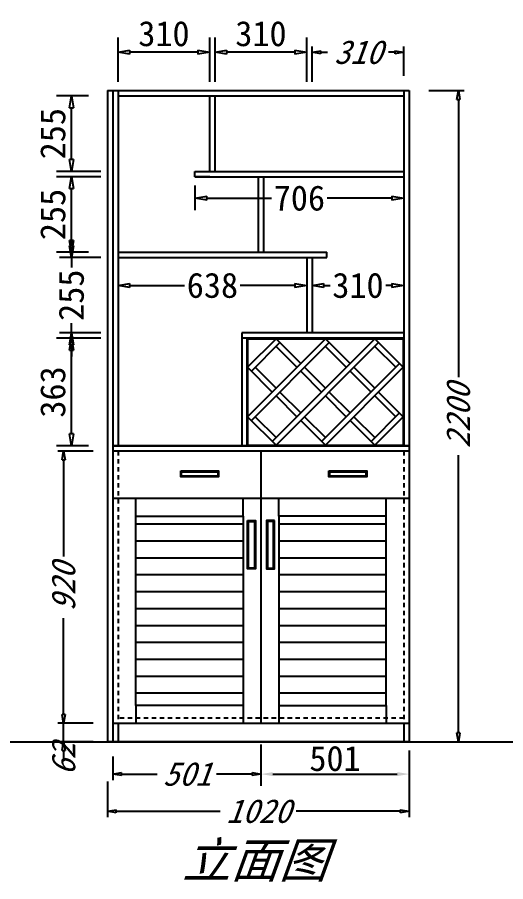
# Model space of a CAD drawing. Header units: millimetres. Extents: x 366509 to 398313, y -1245498 to -1202747.
# Drawn here: x 391402 to 393053, y -1237131 to -1234210 of the extents above; entities that cross this region are included whole.
import ezdxf

# ---------------------------------------------------------------- set-up
doc = ezdxf.new("R2010")
doc.units = ezdxf.units.MM
doc.header["$LTSCALE"] = 20
doc.linetypes.add('JIS_02_0.7', pattern=[1.35, 0.75, -0.6])
doc.layers.get('Defpoints').update_dxf_attribs({"color": 250})
doc.styles.get("Standard").update_dxf_attribs({"font": 'SimSun.ttf', "height": 85})
doc.styles.add('汉字', font='SimSun.ttf', dxfattribs={"oblique": 20, "height": 80})
doc.dimstyles.new('200', dxfattribs={"dimtxt": 90, "dimasz": 40, "dimexe": 50, "dimexo": 100, "dimgap": 20, "dimtad": 1, "dimdec": 0, "dimtxsty": 'Standard', "dimblk": 'CLOSEDBLANK', "dimcen": 100, "dimdle": 50, "dimclrd": 256, "dimclre": 256, "dimclrt": 256, "dimadec": 0, "dimazin": 0, "dimtfac": 1, "dimtdec": 0, "dimtmove": 2, "dimatfit": 3, "dimldrblk": 'CLOSEDBLANK', "dimfxl": 100, "dimfxlon": 1, "dimlwd": 25, "dimlwe": 25, "dimarcsym": 0})
doc.dimstyles.new('ISO-25', dxfattribs={"dimtxt": 2.5, "dimasz": 2.5, "dimexe": 1.25, "dimexo": 0.625, "dimtad": 1, "dimtxsty": 'Standard', "dimcen": 2.5, "dimadec": 0, "dimazin": 0, "dimtfac": 1, "dimtmove": 0, "dimatfit": 3, "dimfxl": 1, "dimarcsym": 0})
doc.dimstyles.get("Standard").update_dxf_attribs({"dimtxt": 0.18, "dimasz": 0.18, "dimexe": 0.18, "dimexo": 0.0625, "dimgap": 0.09, "dimtad": 0, "dimtih": 1, "dimtoh": 1, "dimdec": 4, "dimzin": 0, "dimdsep": 46, "dimtxsty": 'Standard', "dimcen": 0.09, "dimadec": 0, "dimazin": 0, "dimtfac": 1, "dimtdec": 4, "dimtofl": 0, "dimtmove": 0, "dimatfit": 3, "dimfxl": 1, "dimtolj": 1, "dimtzin": 0, "dimarcsym": 0})
doc.dimstyles.new('周文晶', dxfattribs={"dimtxt": 70, "dimasz": 40, "dimexe": 40, "dimexo": 30, "dimgap": 10, "dimtad": 0, "dimdec": 0, "dimtxsty": 'Standard', "dimblk": 'CLOSEDBLANK', "dimcen": 200, "dimclrd": 256, "dimclre": 256, "dimadec": 0, "dimazin": 0, "dimtfac": 1, "dimtdec": 0, "dimtmove": 0, "dimatfit": 3, "dimldrblk": 'CLOSEDBLANK', "dimfxl": 100, "dimfxlon": 1, "dimarcsym": 0})

# ---------------------------------------------------------------- blocks, each defined once
blk = doc.blocks.new('_ClosedBlank')
at = {"color": 0, "linetype": 'ByBlock', "lineweight": -2}
for p, q in [((-1, 0.167), (0, 0)), ((-1, 0.167), (-1, -0.167)), ((0, 0), (-1, -0.167))]:
    blk.add_line(p, q, dxfattribs=at)
blk = doc.blocks.new('*D1526')
at = {"lineweight": 25, "transparency": 16777216}
for p, q in [((391558.4, -1236566), (391558.4, -1236536)), ((391658.4, -1236596), (391538.4, -1236596)), ((391558.4, -1236658), (391558.4, -1236596)), ((391658.4, -1236658), (391538.4, -1236658)), ((391558.4, -1236688), (391558.4, -1236718))]:
    blk.add_line(p, q, dxfattribs=at)
at = {"layer": 'Defpoints', "color": 0, "transparency": 16777216}
for p in [(391558.4, -1236596), (391742.7, -1236596), (391724.7, -1236658)]:
    blk.add_point(p, dxfattribs=at)
at = {"lineweight": 25, "transparency": 16777216, "xscale": 30, "yscale": 30, "zscale": 30}
for p, rotation in [((391558.4, -1236596), 270), ((391558.4, -1236658), 90)]:
    blk.add_blockref('_ClosedBlank', p, dxfattribs=dict(at, rotation=rotation))
at = {"lineweight": -3, "transparency": 16777216, "insert": (391558.4, -1236718), "char_height": 80, "attachment_point": 5, "rotation": 90, "style": '汉字'}
blk.add_mtext('62', dxfattribs=at)
blk = doc.blocks.new('*D1527')
at = {"lineweight": 25, "transparency": 16777216}
for p, q in [((391658.4, -1235676), (391538.4, -1235676)), ((391558.4, -1235706), (391558.4, -1236031.9)), ((391558.4, -1236566), (391558.4, -1236240.2)), ((391658.4, -1236596), (391538.4, -1236596))]:
    blk.add_line(p, q, dxfattribs=at)
at = {"layer": 'Defpoints', "color": 0, "transparency": 16777216}
for p in [(391558.4, -1235676), (391742.7, -1235676), (391742.7, -1236596)]:
    blk.add_point(p, dxfattribs=at)
at = {"lineweight": 25, "transparency": 16777216, "xscale": 30, "yscale": 30, "zscale": 30}
for p, rotation in [((391558.4, -1235676), 90), ((391558.4, -1236596), 270)]:
    blk.add_blockref('_ClosedBlank', p, dxfattribs=dict(at, rotation=rotation))
at = {"lineweight": -3, "transparency": 16777216, "insert": (391558.4, -1236136), "char_height": 80, "attachment_point": 5, "rotation": 90, "style": '汉字'}
blk.add_mtext('920', dxfattribs=at)
blk = doc.blocks.new('*D1528')
at = {"lineweight": 25, "transparency": 16777216}
for p, q in [((391706.7, -1236793.1), (391706.7, -1236913.1)), ((392726.7, -1236793.1), (392726.7, -1236913.1)), ((391736.7, -1236893.1), (392088.1, -1236893.1)), ((392696.7, -1236893.1), (392345.3, -1236893.1))]:
    blk.add_line(p, q, dxfattribs=at)
at = {"layer": 'Defpoints', "color": 0, "transparency": 16777216}
for p in [(391706.7, -1236658), (392726.7, -1236658), (392726.7, -1236893.1)]:
    blk.add_point(p, dxfattribs=at)
at = {"lineweight": 25, "transparency": 16777216, "xscale": 30, "yscale": 30, "zscale": 30, "rotation": 180}
blk.add_blockref('_ClosedBlank', (391706.7, -1236893.1), dxfattribs=at)
at = {"lineweight": 25, "transparency": 16777216, "xscale": 30, "yscale": 30, "zscale": 30}
blk.add_blockref('_ClosedBlank', (392726.7, -1236893.1), dxfattribs=at)
at = {"lineweight": -3, "transparency": 16777216, "insert": (392216.7, -1236893.1), "char_height": 80, "attachment_point": 5, "style": '汉字'}
blk.add_mtext('1020', dxfattribs=at)
blk = doc.blocks.new('*D1529')
at = {"lineweight": 25, "transparency": 16777216}
for p, q in [((392793.1, -1234458), (392913.1, -1234458)), ((392893.1, -1234488), (392893.1, -1235425.9)), ((392893.1, -1236628), (392893.1, -1235690.2)), ((392793.1, -1236658), (392913.1, -1236658))]:
    blk.add_line(p, q, dxfattribs=at)
at = {"layer": 'Defpoints', "color": 0, "transparency": 16777216}
for p in [(392726.7, -1234458), (392708.7, -1236658), (392893.1, -1236658)]:
    blk.add_point(p, dxfattribs=at)
at = {"lineweight": 25, "transparency": 16777216, "xscale": 30, "yscale": 30, "zscale": 30}
for p, rotation in [((392893.1, -1234458), 90), ((392893.1, -1236658), 270)]:
    blk.add_blockref('_ClosedBlank', p, dxfattribs=dict(at, rotation=rotation))
at = {"lineweight": -3, "transparency": 16777216, "insert": (392893.1, -1235558), "char_height": 80, "attachment_point": 5, "rotation": 90, "style": '汉字'}
blk.add_mtext('2200', dxfattribs=at)
blk = doc.blocks.new('*D1530')
at = {"lineweight": 25, "transparency": 16777216}
for p, q in [((392225.7, -1236667.6), (392225.7, -1236787.6)), ((391724.7, -1236708), (391724.7, -1236787.6)), ((391754.7, -1236767.6), (391874.8, -1236767.6)), ((392195.7, -1236767.6), (392075.6, -1236767.6))]:
    blk.add_line(p, q, dxfattribs=at)
at = {"layer": 'Defpoints', "color": 0, "transparency": 16777216}
for p in [(392225.7, -1236596), (391724.7, -1236658), (391724.7, -1236767.6)]:
    blk.add_point(p, dxfattribs=at)
at = {"lineweight": 25, "transparency": 16777216, "xscale": 30, "yscale": 30, "zscale": 30, "rotation": 180}
blk.add_blockref('_ClosedBlank', (391724.7, -1236767.6), dxfattribs=at)
at = {"lineweight": 25, "transparency": 16777216, "xscale": 30, "yscale": 30, "zscale": 30}
blk.add_blockref('_ClosedBlank', (392225.7, -1236767.6), dxfattribs=at)
at = {"lineweight": -3, "transparency": 16777216, "insert": (391975.2, -1236767.6), "char_height": 80, "attachment_point": 5, "style": '汉字'}
blk.add_mtext('501', dxfattribs=at)
blk = doc.blocks.new('*D1531')
at = {"color": 0, "lineweight": -2, "transparency": 16777216}
for p, q in [((392225.7, -1236667.6), (392225.7, -1236807.6)), ((392726.7, -1236688), (392726.7, -1236807.6)), ((392265.7, -1236767.6), (392686.7, -1236767.6))]:
    blk.add_line(p, q, dxfattribs=at)
at = {"color": 0, "transparency": 16777216}
for points in [[(392265.7, -1236760.9), (392265.7, -1236774.2), (392225.7, -1236767.6)], [(392686.7, -1236760.9), (392686.7, -1236774.2), (392726.7, -1236767.6)]]:
    blk.add_solid(points, dxfattribs=at)
at = {"layer": 'Defpoints', "color": 0, "transparency": 16777216}
for p in [(392225.7, -1236596), (392726.7, -1236658), (392726.7, -1236767.6)]:
    blk.add_point(p, dxfattribs=at)
at = {"color": 0, "lineweight": -3, "transparency": 16777216, "insert": (392476.2, -1236715.1), "char_height": 85, "attachment_point": 5}
blk.add_mtext('501', dxfattribs=at)
blk = doc.blocks.new('*D1537')
at = {"lineweight": 25, "transparency": 16777216}
for p, q in [((392398.7, -1234428.4), (392398.7, -1234308.4)), ((392428.7, -1234328.4), (392450.5, -1234328.4)), ((392678.7, -1234328.4), (392657, -1234328.4)), ((392708.7, -1234408), (392708.7, -1234308.4))]:
    blk.add_line(p, q, dxfattribs=at)
at = {"layer": 'Defpoints', "color": 0, "transparency": 16777216}
for p in [(392708.7, -1234328.4), (392708.7, -1234458), (392398.7, -1234818)]:
    blk.add_point(p, dxfattribs=at)
at = {"lineweight": 25, "transparency": 16777216, "xscale": 30, "yscale": 30, "zscale": 30, "rotation": 180}
blk.add_blockref('_ClosedBlank', (392398.7, -1234328.4), dxfattribs=at)
at = {"lineweight": 25, "transparency": 16777216, "xscale": 30, "yscale": 30, "zscale": 30}
blk.add_blockref('_ClosedBlank', (392708.7, -1234328.4), dxfattribs=at)
at = {"lineweight": -3, "transparency": 16777216, "insert": (392553.7, -1234328.4), "char_height": 80, "attachment_point": 5, "style": '汉字'}
blk.add_mtext('310', dxfattribs=at)
blk = doc.blocks.new('*D1538')
at = {"lineweight": 25, "transparency": 16777216}
for p, q in [((392070.7, -1234428.4), (392070.7, -1234278.4)), ((392380.7, -1234428.4), (392380.7, -1234278.4)), ((392340.7, -1234328.4), (392110.7, -1234328.4))]:
    blk.add_line(p, q, dxfattribs=at)
at = {"layer": 'Defpoints', "color": 0, "transparency": 16777216}
for p in [(392070.7, -1234328.4), (392070.7, -1234731), (392380.7, -1234818)]:
    blk.add_point(p, dxfattribs=at)
at = {"lineweight": 25, "transparency": 16777216, "xscale": 40, "yscale": 40, "zscale": 40, "rotation": 180}
blk.add_blockref('_ClosedBlank', (392070.7, -1234328.4), dxfattribs=at)
at = {"lineweight": 25, "transparency": 16777216, "xscale": 40, "yscale": 40, "zscale": 40}
blk.add_blockref('_ClosedBlank', (392380.7, -1234328.4), dxfattribs=at)
at = {"lineweight": -3, "transparency": 16777216, "insert": (392225.7, -1234265.9), "char_height": 85, "attachment_point": 5}
blk.add_mtext('310', dxfattribs=at)
blk = doc.blocks.new('*D1539')
at = {"lineweight": 25, "transparency": 16777216}
for p, q in [((391742.7, -1234428.4), (391742.7, -1234278.4)), ((392052.7, -1234428.4), (392052.7, -1234278.4)), ((392012.7, -1234328.4), (391782.7, -1234328.4))]:
    blk.add_line(p, q, dxfattribs=at)
at = {"layer": 'Defpoints', "color": 0, "transparency": 16777216}
for p in [(391742.7, -1234328.4), (392052.7, -1234731), (391742.7, -1235538)]:
    blk.add_point(p, dxfattribs=at)
at = {"lineweight": 25, "transparency": 16777216, "xscale": 40, "yscale": 40, "zscale": 40, "rotation": 180}
blk.add_blockref('_ClosedBlank', (391742.7, -1234328.4), dxfattribs=at)
at = {"lineweight": 25, "transparency": 16777216, "xscale": 40, "yscale": 40, "zscale": 40}
blk.add_blockref('_ClosedBlank', (392052.7, -1234328.4), dxfattribs=at)
at = {"lineweight": -3, "transparency": 16777216, "insert": (391897.7, -1234265.9), "char_height": 85, "attachment_point": 5}
blk.add_mtext('310', dxfattribs=at)
blk = doc.blocks.new('*D1540')
at = {"lineweight": 25, "transparency": 16777216}
for p, q in [((391684.9, -1235294.8), (391534.9, -1235294.8)), ((391584.9, -1235618), (391584.9, -1235334.8)), ((391642.7, -1235658), (391534.9, -1235658))]:
    blk.add_line(p, q, dxfattribs=at)
at = {"layer": 'Defpoints', "color": 0, "transparency": 16777216}
for p in [(391584.9, -1235294.8), (392160.6, -1235294.8), (391742.7, -1235658)]:
    blk.add_point(p, dxfattribs=at)
at = {"lineweight": 25, "transparency": 16777216, "xscale": 40, "yscale": 40, "zscale": 40}
for p, rotation in [((391584.9, -1235294.8), 90), ((391584.9, -1235658), 270)]:
    blk.add_blockref('_ClosedBlank', p, dxfattribs=dict(at, rotation=rotation))
at = {"lineweight": -3, "transparency": 16777216, "insert": (391522.4, -1235476.4), "char_height": 85, "attachment_point": 5, "rotation": 90}
blk.add_mtext('363', dxfattribs=at)
blk = doc.blocks.new('*D1541')
at = {"lineweight": 25, "transparency": 16777216}
for p, q in [((391684.9, -1234749), (391534.9, -1234749)), ((391584.9, -1234964), (391584.9, -1234789)), ((391642.7, -1235004), (391534.9, -1235004))]:
    blk.add_line(p, q, dxfattribs=at)
at = {"layer": 'Defpoints', "color": 0, "transparency": 16777216}
for p in [(391584.9, -1234749), (392002.7, -1234749), (391742.7, -1235004)]:
    blk.add_point(p, dxfattribs=at)
at = {"lineweight": 25, "transparency": 16777216, "xscale": 40, "yscale": 40, "zscale": 40}
for p, rotation in [((391584.9, -1234749), 90), ((391584.9, -1235004), 270)]:
    blk.add_blockref('_ClosedBlank', p, dxfattribs=dict(at, rotation=rotation))
at = {"lineweight": -3, "transparency": 16777216, "insert": (391522.4, -1234876.5), "char_height": 85, "attachment_point": 5, "rotation": 90}
blk.add_mtext('255', dxfattribs=at)
blk = doc.blocks.new('*D1546')
at = {"lineweight": 25, "transparency": 16777216}
for p, q in [((391642.7, -1234476), (391534.9, -1234476)), ((391584.9, -1234691), (391584.9, -1234516)), ((391684.9, -1234731), (391534.9, -1234731))]:
    blk.add_line(p, q, dxfattribs=at)
at = {"layer": 'Defpoints', "color": 0, "transparency": 16777216}
for p in [(391584.9, -1234476), (391742.7, -1234476), (392002.7, -1234731)]:
    blk.add_point(p, dxfattribs=at)
at = {"lineweight": 25, "transparency": 16777216, "xscale": 40, "yscale": 40, "zscale": 40}
for p, rotation in [((391584.9, -1234476), 90), ((391584.9, -1234731), 270)]:
    blk.add_blockref('_ClosedBlank', p, dxfattribs=dict(at, rotation=rotation))
at = {"lineweight": -3, "transparency": 16777216, "insert": (391522.4, -1234603.5), "char_height": 85, "attachment_point": 5, "rotation": 90}
blk.add_mtext('255', dxfattribs=at)
blk = doc.blocks.new('sdeweww')
for p, q in [((72249.4, 7383.6), (72779.5, 7383.6)), ((72249.4, 7020.4), (72249.4, 7383.6)), ((72251.4, 7118.6), (72514.4, 7381.6)), ((72251.4, 7285.5), (72347.6, 7381.6)), ((72251.4, 7381.6), (72251.4, 7022.4)), ((72251.4, 7381.6), (72777.5, 7381.6)), ((72264.1, 7105.9), (72527.2, 7368.9)), ((72264.1, 7272.8), (72360.3, 7368.9)), ((72334.8, 7035.2), (72681.3, 7381.6)), ((72347.6, 7381.6), (72431, 7298.2)), ((72347.6, 7022.4), (72694, 7368.9)), ((72514.4, 7381.6), (72597.9, 7298.2)), ((72514.4, 7381.6), (72597.9, 7298.2)), ((72681.3, 7381.6), (72777.5, 7285.5)), ((72777.5, 7381.6), (72777.5, 7022.4)), ((72779.5, 7383.6), (72779.5, 7020.4)), ((72347.6, 7356.2), (72418.3, 7285.5)), ((72514.4, 7356.2), (72585.1, 7285.5)), ((72681.3, 7356.2), (72752, 7285.5)), ((72251.4, 7285.5), (72334.8, 7202)), ((72276.8, 7285.5), (72347.6, 7214.8)), ((72443.7, 7285.5), (72514.4, 7214.8)), ((72501.7, 7035.2), (72764.7, 7298.2)), ((72514.4, 7022.4), (72777.5, 7285.5)), ((72610.6, 7285.5), (72681.3, 7214.8)), ((72610.6, 7285.5), (72681.3, 7214.8)), ((72431, 7272.8), (72501.7, 7202)), ((72597.9, 7272.8), (72668.6, 7202)), ((72347.6, 7189.3), (72418.3, 7118.6)), ((72360.3, 7202), (72431, 7131.3)), ((72514.4, 7189.3), (72585.1, 7118.6)), ((72527.2, 7202), (72597.9, 7131.3)), ((72681.3, 7189.3), (72752, 7118.6)), ((72694, 7202), (72777.5, 7118.6)), ((72694, 7202), (72777.5, 7118.6)), ((72668.6, 7035.2), (72764.7, 7131.3)), ((72251.4, 7118.6), (72347.6, 7022.4)), ((72276.8, 7118.6), (72347.6, 7047.9)), ((72431, 7105.9), (72514.4, 7022.4)), ((72443.7, 7118.6), (72514.4, 7047.9)), ((72597.9, 7105.9), (72681.3, 7022.4)), ((72610.6, 7118.6), (72681.3, 7047.9)), ((72681.3, 7022.4), (72777.5, 7118.6)), ((72779.5, 7020.4), (72249.4, 7020.4)), ((72251.4, 7022.4), (72777.5, 7022.4))]:
    blk.add_line(p, q)
blk = doc.blocks.new('*D1542')
at = {"lineweight": -2, "transparency": 16777216}
for p, q in [((392002.7, -1234779), (392002.7, -1234861.5)), ((392708.7, -1234779), (392708.7, -1234861.5)), ((392042.7, -1234821.5), (392261.9, -1234821.5)), ((392668.7, -1234821.5), (392449.5, -1234821.5))]:
    blk.add_line(p, q, dxfattribs=at)
at = {"layer": 'Defpoints', "color": 0, "transparency": 16777216}
for p in [(392002.7, -1234749), (392708.7, -1234749), (392708.7, -1234821.5)]:
    blk.add_point(p, dxfattribs=at)
at = {"lineweight": -2, "transparency": 16777216, "xscale": 40, "yscale": 40, "zscale": 40, "rotation": 180}
blk.add_blockref('_ClosedBlank', (392002.7, -1234821.5), dxfattribs=at)
at = {"lineweight": -2, "transparency": 16777216, "xscale": 40, "yscale": 40, "zscale": 40}
blk.add_blockref('_ClosedBlank', (392708.7, -1234821.5), dxfattribs=at)
at = {"color": 0, "transparency": 16777216, "insert": (392355.7, -1234821.5), "char_height": 85, "attachment_point": 5}
blk.add_mtext('706', dxfattribs=at)
blk = doc.blocks.new('*D1543')
at = {"lineweight": -2, "transparency": 16777216}
for p, q in [((391742.7, -1235052), (391742.7, -1235156.4)), ((392380.7, -1235052), (392380.7, -1235156.4)), ((391782.7, -1235116.4), (391967.4, -1235116.4)), ((392340.7, -1235116.4), (392156, -1235116.4))]:
    blk.add_line(p, q, dxfattribs=at)
at = {"layer": 'Defpoints', "color": 0, "transparency": 16777216}
for p in [(391742.7, -1235022), (392380.7, -1235022), (392380.7, -1235116.4)]:
    blk.add_point(p, dxfattribs=at)
at = {"lineweight": -2, "transparency": 16777216, "xscale": 40, "yscale": 40, "zscale": 40, "rotation": 180}
blk.add_blockref('_ClosedBlank', (391742.7, -1235116.4), dxfattribs=at)
at = {"lineweight": -2, "transparency": 16777216, "xscale": 40, "yscale": 40, "zscale": 40}
blk.add_blockref('_ClosedBlank', (392380.7, -1235116.4), dxfattribs=at)
at = {"color": 0, "transparency": 16777216, "insert": (392061.7, -1235116.4), "char_height": 85, "attachment_point": 5}
blk.add_mtext('638', dxfattribs=at)
blk = doc.blocks.new('*D1544')
at = {"lineweight": -2, "transparency": 16777216}
for p, q in [((392398.7, -1235052), (392398.7, -1235156.4)), ((392708.7, -1235052), (392708.7, -1235156.4)), ((392438.7, -1235116.4), (392459.7, -1235116.4)), ((392668.7, -1235116.4), (392647.8, -1235116.4))]:
    blk.add_line(p, q, dxfattribs=at)
at = {"layer": 'Defpoints', "color": 0, "transparency": 16777216}
for p in [(392398.7, -1235022), (392708.7, -1235022), (392708.7, -1235116.4)]:
    blk.add_point(p, dxfattribs=at)
at = {"lineweight": -2, "transparency": 16777216, "xscale": 40, "yscale": 40, "zscale": 40, "rotation": 180}
blk.add_blockref('_ClosedBlank', (392398.7, -1235116.4), dxfattribs=at)
at = {"lineweight": -2, "transparency": 16777216, "xscale": 40, "yscale": 40, "zscale": 40}
blk.add_blockref('_ClosedBlank', (392708.7, -1235116.4), dxfattribs=at)
at = {"color": 0, "transparency": 16777216, "insert": (392553.7, -1235116.4), "char_height": 85, "attachment_point": 5}
blk.add_mtext('310', dxfattribs=at)
blk = doc.blocks.new('*D1545')
at = {"lineweight": -2, "transparency": 16777216}
for p, q in [((391584.9, -1234982), (391584.9, -1234942)), ((391684.9, -1235022), (391544.9, -1235022)), ((391584.9, -1235022), (391584.9, -1235055.6)), ((391584.9, -1235276.8), (391584.9, -1235243.3)), ((391684.9, -1235276.8), (391544.9, -1235276.8)), ((391584.9, -1235316.8), (391584.9, -1235356.8))]:
    blk.add_line(p, q, dxfattribs=at)
at = {"layer": 'Defpoints', "color": 0, "transparency": 16777216}
for p in [(391584.9, -1235022), (391742.7, -1235022), (392160.6, -1235276.8)]:
    blk.add_point(p, dxfattribs=at)
at = {"lineweight": -2, "transparency": 16777216, "xscale": 40, "yscale": 40, "zscale": 40}
for p, rotation in [((391584.9, -1235022), 270), ((391584.9, -1235276.8), 90)]:
    blk.add_blockref('_ClosedBlank', p, dxfattribs=dict(at, rotation=rotation))
at = {"color": 0, "transparency": 16777216, "insert": (391584.9, -1235149.4), "char_height": 85, "attachment_point": 5, "rotation": 90}
blk.add_mtext('255', dxfattribs=at)

msp = doc.modelspace()

# ---------------------------------------------------------------- hatches: boundary and pattern name
at = {"lineweight": -3}
h = msp.add_hatch(dxfattribs=at)
h.set_pattern_fill('LINE', color=250, scale=18, style=0)
h.set_pattern_definition([(0, (270806, -1228606.83), (0, 57.15), [])])
h.paths.add_polyline_path([(392648.727, -1235896.036), (392285.727, -1235896.036), (392285.727, -1236536.036), (392648.727, -1236536.036)])
h.paths.add_polyline_path([(391802.727, -1235896.036), (391802.727, -1236536.036), (392165.727, -1236536.036), (392165.727, -1235896.036)])

# ---------------------------------------------------------------- linework, layer by layer
for p, q in [((391706.727, -1234458.036), (391706.727, -1236658.036)), ((391706.727, -1234458.036), (392726.727, -1234458.036)), ((391724.727, -1234458.036), (391724.727, -1236658.036)), ((391742.727, -1234458.036), (391742.727, -1235658.036)), ((391742.727, -1234476.036), (392708.727, -1234476.036)), ((392052.727, -1234731.036), (392052.727, -1234476.036)), ((392070.727, -1234731.036), (392070.727, -1234476.036)), ((392708.727, -1234458.036), (392708.727, -1235658.036)), ((392726.727, -1234458.036), (392726.727, -1236658.036)), ((392002.727, -1234731.036), (392708.727, -1234731.036)), ((392002.727, -1234749.036), (392708.727, -1234749.036)), ((391742.727, -1235004.036), (392448.727, -1235004.036)), ((391742.727, -1235022.036), (392448.727, -1235022.036)), ((392380.727, -1235022.036), (392380.727, -1235276.826)), ((392398.727, -1235022.036), (392398.727, -1235276.826)), ((392726.727, -1235658.036), (391724.727, -1235658.036)), ((391724.727, -1235658.036), (392726.727, -1235658.036)), ((392726.727, -1235676.036), (391724.727, -1235676.036)), ((392225.727, -1235676.036), (392225.727, -1236596.036)), ((392726.727, -1235836.036), (391724.727, -1235836.036)), ((391802.727, -1235896.036), (391802.727, -1235836.036)), ((392165.727, -1235896.036), (392165.727, -1235836.036)), ((392285.727, -1235896.036), (392285.727, -1235836.036)), ((392648.727, -1235896.036), (392648.727, -1235836.036)), ((391802.727, -1236536.036), (391802.727, -1236596.036)), ((392165.727, -1236536.036), (392165.727, -1236596.036)), ((392285.727, -1236536.036), (392285.727, -1236596.036)), ((392648.727, -1236536.036), (392648.727, -1236596.036)), ((392726.727, -1236596.036), (391724.727, -1236596.036)), ((392708.727, -1236596.036), (392708.727, -1236658.036)), ((392726.727, -1236658.036), (391724.727, -1236658.036))]:
    msp.add_line(p, q, dxfattribs=at)
for p, q in [((392002.727, -1234749.036), (392002.727, -1234731.036)), ((392052.727, -1234749.036), (392002.727, -1234749.036)), ((392216.727, -1234749.036), (392216.727, -1235004.036)), ((392234.727, -1234749.036), (392234.727, -1235004.036)), ((392398.727, -1235022.036), (392448.727, -1235022.036)), ((392448.727, -1235022.036), (392448.727, -1235004.036)), ((392708.727, -1235276.826), (392160.639, -1235276.826)), ((392160.639, -1235276.826), (392160.639, -1235658.036)), ((392708.727, -1235294.826), (392160.639, -1235294.826)), ((392178.639, -1235294.826), (392178.639, -1235658.036)), ((391742.727, -1236596.036), (391742.727, -1236658.036)), ((366509.141, -1236658.036), (398312.891, -1236658.036)), ((391724.727, -1236658.036), (391706.727, -1236658.036))]:
    msp.add_line(p, q)
at = {"color": 250, "linetype": 'JIS_02_0.7', "lineweight": -3}
for p, q in [((391742.727, -1235676.036), (391742.727, -1236596.036)), ((392708.727, -1235676.036), (392708.727, -1236596.036)), ((392708.727, -1236578.036), (391742.727, -1236578.036))]:
    msp.add_line(p, q, dxfattribs=at)
for points in [[(391954.305, -1235742.625), (392082.688, -1235742.625), (392082.688, -1235763.43), (391954.305, -1235763.43)], [(391957.305, -1235745.625), (392079.688, -1235745.625), (392079.688, -1235760.43), (391957.305, -1235760.43)], [(392455.305, -1235742.625), (392583.688, -1235742.625), (392583.688, -1235763.43), (392455.305, -1235763.43)], [(392458.305, -1235745.625), (392580.688, -1235745.625), (392580.688, -1235760.43), (392458.305, -1235760.43)]]:
    msp.add_lwpolyline(points, close=True)
at = {"lineweight": -3}
for points in [[(391802.727, -1235896.036), (392165.727, -1235896.036), (392165.727, -1236536.036), (391802.727, -1236536.036)], [(392648.727, -1235896.036), (392285.727, -1235896.036), (392285.727, -1236536.036), (392648.727, -1236536.036)], [(392180.431, -1235910.857), (392206.998, -1235910.857), (392206.998, -1236074.368), (392180.431, -1236074.368)], [(392183.431, -1235913.857), (392203.998, -1235913.857), (392203.998, -1236071.368), (392183.431, -1236071.368)], [(392271.022, -1235910.857), (392244.455, -1235910.857), (392244.455, -1236074.368), (392271.022, -1236074.368)], [(392268.022, -1235913.857), (392247.455, -1235913.857), (392247.455, -1236071.368), (392268.022, -1236071.368)]]:
    msp.add_lwpolyline(points, close=True, dxfattribs=at)

# ---------------------------------------------------------------- block references
msp.add_blockref('sdeweww', (319929.253, -1242678.472), dxfattribs=at)

# ---------------------------------------------------------------- texts
at = {"color": 0, "insert": (391959.26, -1236998.134), "char_height": 120, "width": 1293.93172, "attachment_point": 1, "style": '汉字'}
msp.add_mtext('立面图', dxfattribs=at)

# ---------------------------------------------------------------- dimensions: what is measured, and where the dimension line sits
at = {"lineweight": -3}
for base, p1, p2, picture, middle in [((391742.727, -1234328.429), (392052.727, -1234731.036), (391742.727, -1235537.966), '*D1539', (391897.727, -1234265.929)), ((392070.727, -1234328.429), (392380.727, -1234818.036), (392070.727, -1234731.036), '*D1538', (392225.727, -1234265.929))]:
    dim = msp.add_linear_dim(base=base, p1=p1, p2=p2, dimstyle='200', dxfattribs=at)
    dim.commit()
    dim.dimension.update_dxf_attribs({"geometry": picture, "text_midpoint": middle})
for base, p1, p2, dimstyle, override, picture, middle in [((392708.727, -1234328.429), (392398.727, -1234818.036), (392708.727, -1234458.036), 'Standard', {"dimtxt": 80, "dimasz": 30, "dimexe": 20, "dimexo": 50, "dimgap": 10, "dimtih": 0, "dimtoh": 0, "dimdec": 0, "dimzin": 8, "dimtxsty": '汉字', "dimblk": 'ClosedBlank', "dimcen": 2.5, "dimclrd": 256, "dimclre": 256, "dimclrt": 256, "dimtdec": 0, "dimtofl": 1, "dimtmove": 1, "dimldrblk": 'ClosedBlank', "dimfxl": 100, "dimfxlon": 1, "dimtolj": 0, "dimtzin": 8, "dimlwd": 25, "dimlwe": 25, "dimarcsym": 1}, '*D1537', (392553.727, -1234328.429)), ((392726.727, -1236767.58), (392225.727, -1236596.036), (392726.727, -1236658.036), 'ISO-25', {"dimtxt": 70, "dimasz": 40, "dimexe": 40, "dimexo": 30, "dimgap": 10, "dimfxl": 100, "dimfxlon": 1}, '*D1531', (392476.227, -1236715.08)), ((392726.727, -1236893.138), (391706.727, -1236658.036), (392726.727, -1236658.036), 'Standard', {"dimtxt": 80, "dimasz": 30, "dimexe": 20, "dimexo": 50, "dimgap": 10, "dimtih": 0, "dimtoh": 0, "dimdec": 0, "dimzin": 8, "dimtxsty": '汉字', "dimblk": 'ClosedBlank', "dimcen": 2.5, "dimclrd": 256, "dimclre": 256, "dimclrt": 256, "dimtdec": 0, "dimtofl": 1, "dimtmove": 1, "dimldrblk": 'ClosedBlank', "dimfxl": 100, "dimfxlon": 1, "dimtolj": 0, "dimtzin": 8, "dimlwd": 25, "dimlwe": 25, "dimarcsym": 1}, '*D1528', (392216.727, -1236893.138))]:
    dim = msp.add_linear_dim(base=base, p1=p1, p2=p2, dimstyle=dimstyle, override=override, dxfattribs=at)
    dim.commit()
    dim.dimension.update_dxf_attribs({"geometry": picture, "text_midpoint": middle})
for base, p1, p2, picture, middle in [((391584.924, -1234476.036), (392002.727, -1234731.036), (391742.727, -1234476.036), '*D1546', (391522.424, -1234603.536)), ((391584.924, -1234749.036), (391742.727, -1235004.036), (392002.727, -1234749.036), '*D1541', (391522.424, -1234876.536)), ((391584.924, -1235294.826), (391742.727, -1235658.036), (392160.639, -1235294.826), '*D1540', (391522.424, -1235476.431))]:
    dim = msp.add_linear_dim(base=base, p1=p1, p2=p2, angle=90, dimstyle='200', dxfattribs=at)
    dim.commit()
    dim.dimension.update_dxf_attribs({"geometry": picture, "text_midpoint": middle})
for base, p1, p2, angle, picture, middle in [((392893.09, -1236658.036), (392726.727, -1234458.036), (392708.727, -1236658.036), 90, '*D1529', (392893.09, -1235558.036)), ((391558.364, -1235676.036), (391742.727, -1236596.036), (391742.727, -1235676.036), 270, '*D1527', (391558.364, -1236136.036)), ((391724.727, -1236767.58), (392225.727, -1236596.036), (391724.727, -1236658.036), 180, '*D1530', (391975.227, -1236767.58))]:
    dim = msp.add_linear_dim(base=base, p1=p1, p2=p2, angle=angle, dimstyle='Standard', override={"dimtxt": 80, "dimasz": 30, "dimexe": 20, "dimexo": 50, "dimgap": 10, "dimtih": 0, "dimtoh": 0, "dimdec": 0, "dimzin": 8, "dimtxsty": '汉字', "dimblk": 'ClosedBlank', "dimcen": 2.5, "dimclrd": 256, "dimclre": 256, "dimclrt": 256, "dimtdec": 0, "dimtofl": 1, "dimtmove": 1, "dimldrblk": 'ClosedBlank', "dimfxl": 100, "dimfxlon": 1, "dimtolj": 0, "dimtzin": 8, "dimlwd": 25, "dimlwe": 25, "dimarcsym": 1}, dxfattribs=at)
    dim.commit()
    dim.dimension.update_dxf_attribs({"geometry": picture, "text_midpoint": middle})
for base, p1, p2, picture, middle in [((392708.727, -1234821.523), (392002.727, -1234749.036), (392708.727, -1234749.036), '*D1542', (392355.727, -1234821.523)), ((392380.727, -1235116.367), (391742.727, -1235022.036), (392380.727, -1235022.036), '*D1543', (392061.727, -1235116.367)), ((392708.727, -1235116.367), (392398.727, -1235022.036), (392708.727, -1235022.036), '*D1544', (392553.727, -1235116.367))]:
    dim = msp.add_linear_dim(base=base, p1=p1, p2=p2, dimstyle='周文晶')
    dim.commit()
    dim.dimension.update_dxf_attribs({"geometry": picture, "text_midpoint": middle})
dim = msp.add_linear_dim(base=(391584.924, -1235022.036), p1=(392160.639, -1235276.826), p2=(391742.727, -1235022.036), angle=90, dimstyle='周文晶')
dim.commit()
dim.dimension.update_dxf_attribs({"geometry": '*D1545', "text_midpoint": (391584.924, -1235149.431)})
dim = msp.add_linear_dim(base=(391558.364, -1236596.036), p1=(391724.727, -1236658.036), p2=(391742.727, -1236596.036), angle=270, dimstyle='Standard', override={"dimtxt": 80, "dimasz": 30, "dimexe": 20, "dimexo": 50, "dimgap": 10, "dimtih": 0, "dimtoh": 0, "dimdec": 0, "dimzin": 8, "dimtxsty": '汉字', "dimblk": 'ClosedBlank', "dimcen": 2.5, "dimclrd": 256, "dimclre": 256, "dimclrt": 256, "dimtdec": 0, "dimtofl": 1, "dimtmove": 1, "dimldrblk": 'ClosedBlank', "dimfxl": 100, "dimfxlon": 1, "dimtolj": 0, "dimtzin": 8, "dimlwd": 25, "dimlwe": 25, "dimarcsym": 1}, dxfattribs=at)
dim.commit()
dim.dimension.update_dxf_attribs({"geometry": '*D1526', "text_midpoint": (391558.364, -1236718.036), "dimtype": 128})

doc.saveas('drawing.dxf')
